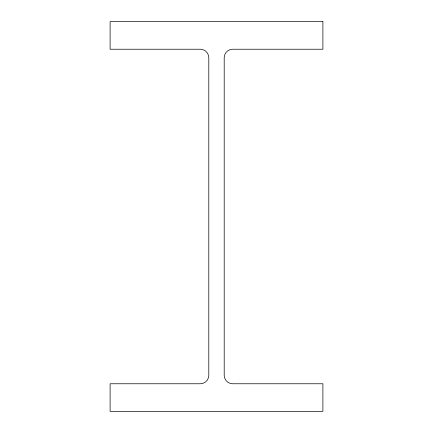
<?xml version="1.0" encoding="UTF-8"?>
<svg xmlns="http://www.w3.org/2000/svg" width="433" height="433" viewBox="0 0 433 433"><rect width="100%" height="100%" fill="white"/><g stroke="black" fill="none" stroke-linecap="round" stroke-linejoin="round"><path stroke-width="0.65" d="M322.894 21.65L110.106 21.65L110.106 49.232L200.338 49.232A8.46 8.46 0 0 1 208.803 57.692L208.803 375.308A8.46 8.46 0 0 1 200.338 383.768L110.106 383.768L110.106 411.35L322.894 411.35L322.894 383.768L232.662 383.768A8.46 8.46 0 0 1 224.197 375.308L224.197 57.692A8.46 8.46 0 0 1 232.662 49.232L322.894 49.232L322.894 21.65"/></g></svg>
